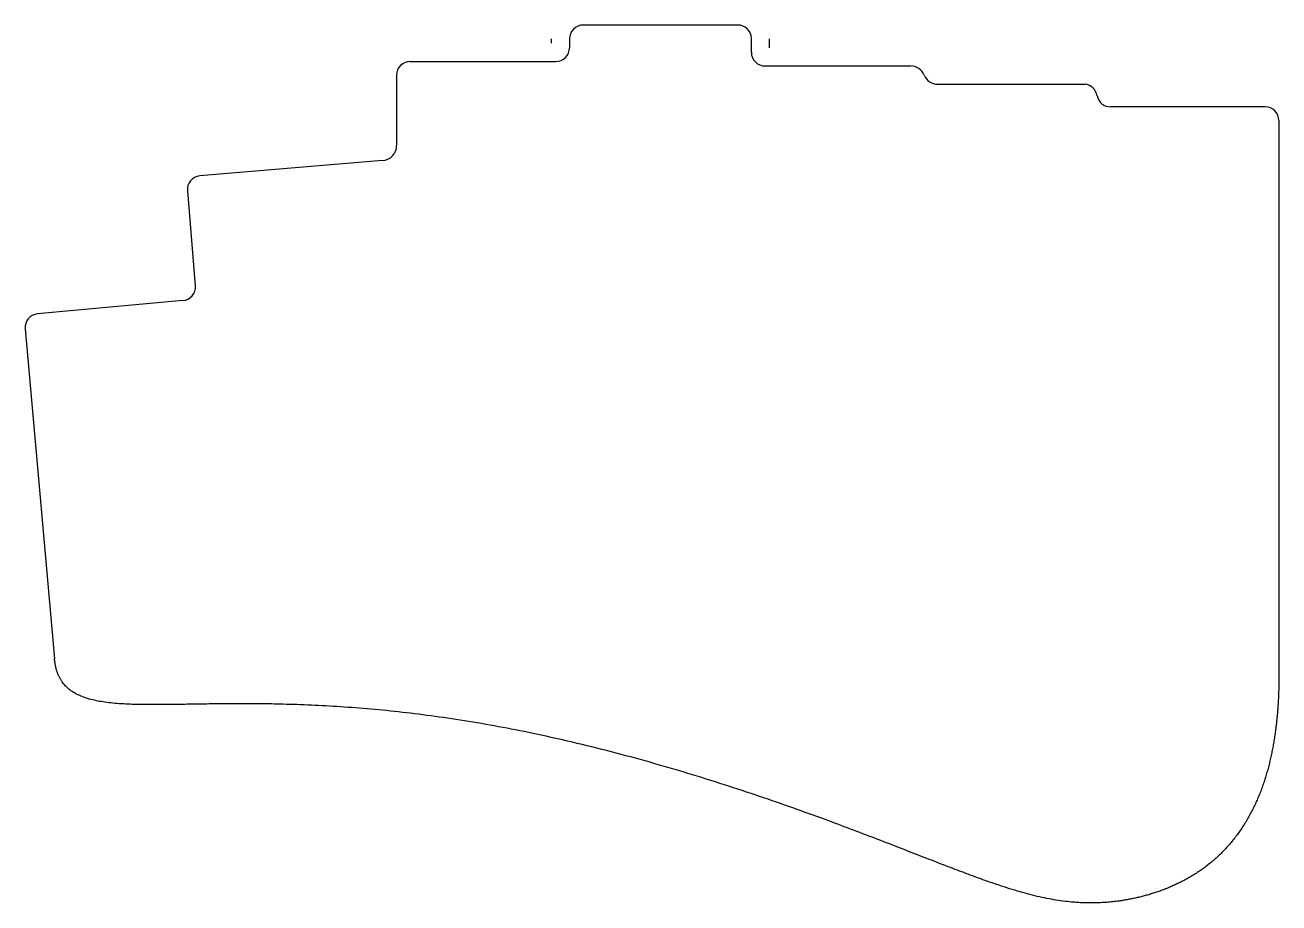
# Model space of a CAD drawing. Header units: millimetres. Extents: x -141 to -3, y -97 to 0.
import ezdxf

# ---------------------------------------------------------------- set-up
doc = ezdxf.new("R2010")
doc.units = ezdxf.units.MM
doc.layers.get('0').update_dxf_attribs({"linetype": 'CONTINUOUS'})

msp = doc.modelspace()

# ---------------------------------------------------------------- linework, layer by layer
for p, q in [((-62.5, 0), (-79.5, 0)), ((-83, -1.5), (-83, -2)), ((-81, -1.5), (-81, -2.5)), ((-61, -3), (-61, -1.5)), ((-59, -2.5), (-59, -1.5)), ((-98.5, -4), (-82.5, -4)), ((-100, -5.5), (-100, -13.25)), ((-59.5, -4.5), (-43.5, -4.5)), ((-40.5, -6.5), (-24.3, -6.5)), ((-4.5, -9), (-21.5, -9)), ((-4.5, -9), (-21.5, -9)), ((-3, -10.5), (-3, -71.5)), ((-101.57, -14.9), (-121.64, -16.6)), ((-123, -18.22), (-122.13, -28.67)), ((-123.49, -30.3), (-139.48, -31.77)), ((-140.84, -33.4), (-137.61, -69.7))]:
    msp.add_line(p, q)
for centre, radius, start, end in [((-79.5, -1.5), 1.5, 89.8979, 180.1021), ((-79.5, -1.5), 1.5, 89.8979, 90.1021), ((-62.49, -1.49), 1.49, -0.2465, 90.2465), ((-62.49, -1.49), 1.49, 89.7535, 90.2465), ((-82.5, -2.5), 1.5, -90.0289, 0.0289), ((-79.5, -1.5), 1.5, 179.8979, 180.1021), ((-62.49, -1.49), 1.49, -0.2465, 0.2465), ((-98.5, -5.5), 1.5, 89.9887, 180.0113), ((-98.5, -5.5), 1.5, 89.9887, 90.0113), ((-59.5, -3), 1.5, 179.9754, 270.0246), ((-98.5, -5.5), 1.5, 179.9887, 180.0113), ((-43.5, -6.13), 1.63, 22.7053, 89.9015), ((-40.5, -4.88), 1.63, 202.6042, 269.9949), ((-24.51, -8.02), 1.53, 10.1192, 82.3232), ((-21.5, -7.48), 1.52, 190.387, 270), ((-4.5, -10.5), 1.5, 0.007, 89.993), ((-4.5, -10.5), 1.5, 0.007, 89.993), ((-101.65, -13.25), 1.65, 272.7089, 359.9988), ((-121.5, -18.1), 1.51, 95.1843, 184.7966), ((-121.5, -18.1), 1.51, 184.722, 184.7966), ((-123.62, -28.81), 1.5, -85.0305, 5.0527), ((-139.33, -33.29), 1.52, 95.7534, 184.2691), ((-136.13, -69.45), 1.5, 184.9999, 185.1732), ((-17.75, -94.2), 1.5, 329.9044, 329.9734)]:
    msp.add_arc(centre, radius, start, end)
msp.add_open_spline([(-3, -71.5), (-3, -73.69), (-3.21, -77.83), (-4.16, -83.32), (-6.74, -89.15), (-11.88, -94), (-18.57, -96.47), (-25.04, -96.98), (-31.42, -95.69), (-39.63, -92.53), (-51.48, -87.75), (-68.01, -81.91), (-87.14, -76.9), (-104.76, -74.63), (-119.31, -74.49), (-129.82, -75.05), (-134.92, -74.47), (-136.95, -72.7), (-137.52, -70.82), (-137.61, -69.7)], degree=5)

doc.saveas('drawing.dxf')
